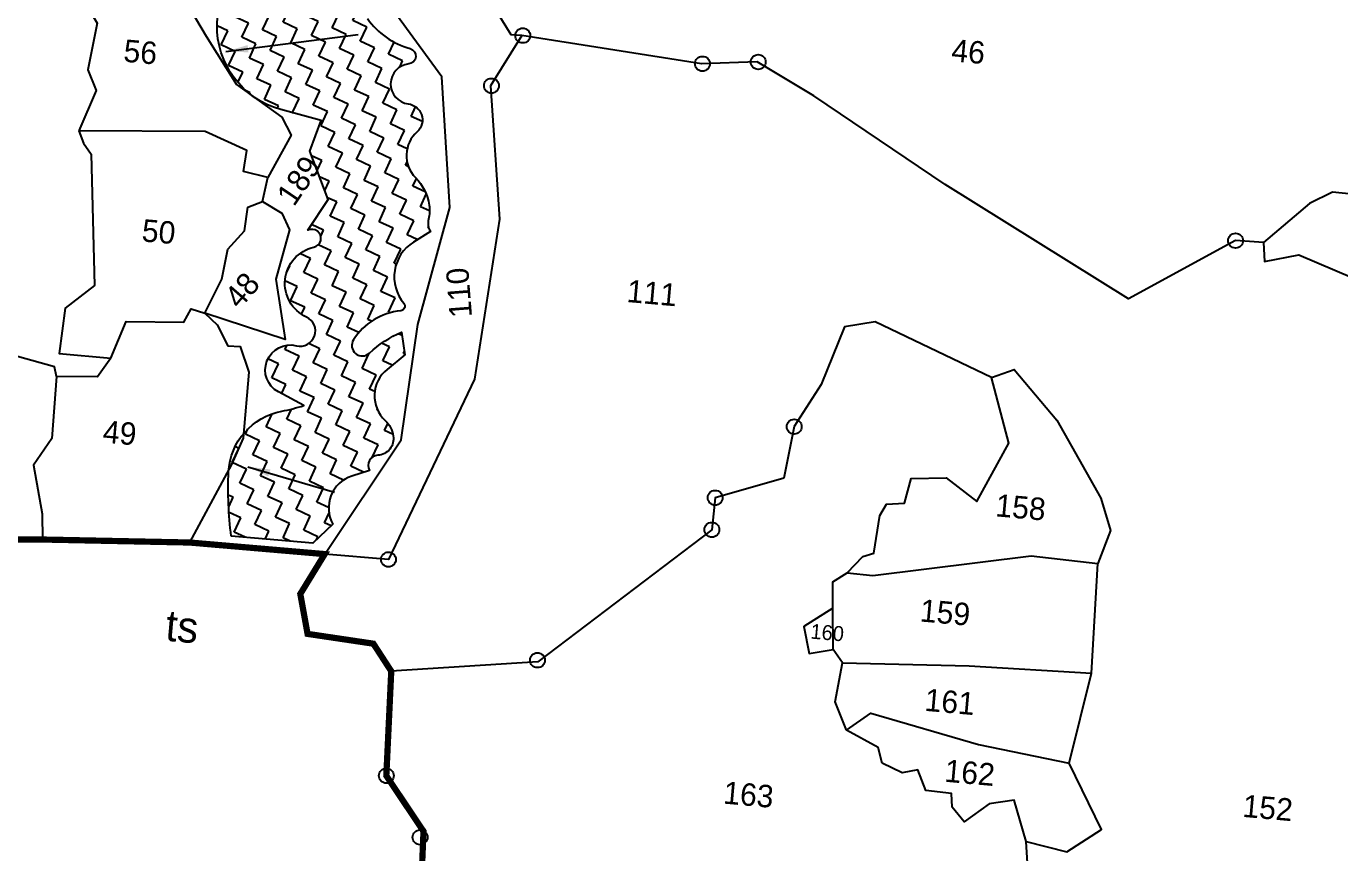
# Model space of a CAD drawing. Header units: metres. Extents: x 333181 to 338057, y 1785471 to 1790230.
# Drawn here: x 334196 to 335255, y 1787283 to 1787949 of the extents above; entities that cross this region are included whole.
import ezdxf

# ---------------------------------------------------------------- set-up
doc = ezdxf.new("R2010")
doc.units = ezdxf.units.M
doc.header["$MEASUREMENT"] = 0
for name, color, linetype in [('POLY_HATCH', 12, 'Continuous'), ('POLY_PARCEL', 6, 'Continuous'), ('SYM_ARROW', 1, 'Continuous'), ('SYM_STONE', 1, 'Continuous'), ('TEXT_MAPOUT', 7, 'Continuous'), ('TEXT_PARCEL', 7, 'Continuous'), ('V_BOUND_LINE', 7, 'Continuous')]:
    doc.layers.add(name, color=color, linetype=linetype)
doc.styles.get("Standard").update_dxf_attribs({"font": 'simplex.shx'})
doc.styles.add('TEXT_MAP', font='', dxfattribs={"height": 0.3})
doc.styles.get('TEXT_MAP').set_extended_font_data('Kruti Dev 050')
doc.dimstyles.get("Standard").update_dxf_attribs({"dimtxt": 0.18, "dimasz": 0.18, "dimexe": 0.18, "dimexo": 0.0625, "dimgap": 0.09, "dimtad": 0, "dimtih": 1, "dimtoh": 1, "dimdec": 4, "dimzin": 0, "dimdsep": 46, "dimtxsty": 'Standard', "dimcen": 0.09, "dimadec": 0, "dimazin": 0, "dimtfac": 1, "dimtdec": 4, "dimtofl": 0, "dimtmove": 0, "dimatfit": 3, "dimfxl": 0, "dimtolj": 1, "dimtzin": 0, "dimarcsym": 0})

# ---------------------------------------------------------------- blocks, each defined once
blk = doc.blocks.new('STONE')
blk.add_circle((0, 0), 0.08510231522929323)
blk = doc.blocks.new('1235')
at = {"layer": 'POLY_HATCH'}
h = blk.add_hatch(dxfattribs=at)
h.set_pattern_fill('ZIGZAG', color=256, scale=10.06796333621954, angle=70, style=0)
h.set_pattern_definition([(70, (2631.294702193693, 7474.539158878028), (-0.7521680737671489, 1.613029639579995), [1.258495417027442, -1.258495417027442]), (160, (2631.725132976599, 7475.721757734701), (-1.613029639579995, -0.7521680737671487), [1.258495417027442, -1.258495417027442])])
edge = h.paths.add_edge_path()
edge.add_arc((2779.29206353722, 7676.476536025602), 32.42879797295021, 182.8105005484866, 191.9874468392973, ccw=False)
edge.add_arc((2752.196884047156, 7675.060231423125), 5.297462921860778, 105.7512010011537, 181.8797902631154, ccw=False)
edge.add_arc((2746.881247378697, 7693.906545193619), 14.28414926730872, 285.7512010011445, 293.094255368985)
edge.add_line((2752.484131948529, 7680.767115800077), (2750.352877360376, 7681.679631185675))
edge.add_arc((2751.14826455976, 7683.537323280295), 2.020806946582521, 80.86044567603312, 246.8213862640112, ccw=False)
edge.add_arc((2751.665145019063, 7686.750111800853), 1.233294386664651, 260.8604456760223, 430.3209317928603)
edge.add_arc((2753.089648274726, 7690.733179530738), 2.996840134391659, 107.63103244910289, 250.3209317928596, ccw=False)
edge.add_arc((2751.960330250302, 7694.286562317095), 0.7316834912101707, 287.631032449092, 481.9613369055776)
edge.add_line((2751.573015875462, 7694.907326609197), (2752.993853002781, 7697.543483085729))
edge.add_line((2752.993853002781, 7697.543483085729), (2751.167061780329, 7701.294935685592))
edge.add_line((2751.167061780329, 7701.294935685592), (2751.877481446813, 7703.829701104655))
edge.add_line((2751.877481446813, 7703.829701104655), (2748.528364573259, 7704.438044695054))
edge.add_arc((2749.778804951989, 7711.322100083929), 6.996700632287733, 108.14264297916861, 259.7048705793791, ccw=False)
edge.add_arc((2747.302341852394, 7718.87979594339), 0.9563890935858235, 288.1426429791368, 418.4248478112244)
edge.add_arc((2744.640451654227, 7714.548747693436), 6.040052966278567, 58.42484781122, 99.51399703764397)
edge.add_line((2743.642100087859, 7720.505721252667), (2743.337634516508, 7722.736314876531))
edge.add_arc((2748.048419373274, 7723.379314922608), 4.754465587843044, 74.45594680823342, 187.7725725852184, ccw=False)
edge.add_line((2749.322517289716, 7727.959884486025), (2749.322517289716, 7731.812726766151))
edge.add_arc((2651.22033372534, 7731.812726766155), 98.10218356437508, 359.9999999999978, 362.6064188540147)
edge.add_arc((2752.272416888121, 7736.412819291775), 3.054548108716098, 43.21817637793771, 182.6064188540045, ccw=False)
edge.add_line((2754.498423180071, 7738.504507637744), (2754.193957608722, 7740.126757671209))
edge.add_arc((2760.07949715876, 7741.231361847408), 5.988299105851374, 69.98976963725403, 190.6296754200187, ccw=False)
edge.add_line((2762.128620793841, 7746.858156539707), (2763.447969397376, 7735.502406305451))
edge.add_line((2763.447969397376, 7735.502406305451), (2759.188550335209, 7735.24228434621))
edge.add_arc((2759.470053031895, 7730.63276212128), 4.618109885046202, 93.49470278043171, 235.4998781987703)
edge.add_arc((2756.382513626646, 7726.140384869249), 0.8329774334188849, -130.6904474006899, 55.499878198807096, ccw=False)
edge.add_line((2755.839435667304, 7725.508785522621), (2753.606690349719, 7723.683753374221))
edge.add_line((2753.606690349719, 7723.683753374221), (2753.606690349719, 7718.817004651029))
edge.add_line((2753.606690349719, 7718.817004651029), (2753.617045871401, 7715.725893315676))
edge.add_arc((2758.802655862316, 7715.743265610256), 5.185639090265301, 180.1919456800509, 220.5969568992836)
edge.add_arc((2759.692391328286, 7716.505779168187), 6.357413866164369, 220.596956899293, 259.3137733850378)
edge.add_arc((2758.395884551136, 7709.635158236117), 0.6344644090481616, -79.3137733850628, 79.31377338504763, ccw=False)
edge.add_arc((2758.814159973629, 7707.418577556552), 1.621235978431858, 100.6862266149622, 267.8577314171089)
edge.add_arc((2758.704071261005, 7704.475585691465), 1.323814215133849, 24.813103473795877, 87.85773141712258, ccw=False)
edge.add_arc((2758.735633871065, 7704.490178425172), 1.289041435106265, -43.35663619370712, 24.813103473798776, ccw=False)
edge.add_arc((2761.531312906328, 7701.850441353317), 2.555959615184237, 136.643363806272, 229.3098290028386)
edge.add_arc((2757.216958998502, 7696.832801336872), 4.061468962188061, 13.809035751427928, 49.30982900284971, ccw=False)
edge.add_arc((2758.336213914233, 7697.107903878944), 2.908900970682956, -9.032657902663914, 13.809035751428212, ccw=False)
edge.add_arc((2762.454407369454, 7696.453239691312), 1.261003408700029, 170.9673420973355, 217.1312984394592)
edge.add_line((2761.449066978353, 7695.692043071001), (2760.155092160001, 7694.704270430878))
edge.add_arc((2762.17112687416, 7692.063279936628), 3.322533184095321, 127.3567786865791, 224.9345065128281)
edge.add_arc((2759.557665340707, 7689.455786359425), 0.3692419908005534, -79.17068461977891, 44.93450651286611, ccw=False)
edge.add_arc((2760.593350748548, 7684.04158499802), 5.143127794135083, 100.8293153801682, 152.6126618376503)
edge.add_arc((2756.778273963528, 7686.018063467392), 0.8464688577643777, 152.6126618376505, 318.4230374230932)
edge.add_arc((2763.892949106305, 7679.706473077622), 8.664302700605564, 117.837784443803, 138.4230374231109, ccw=False)
edge.add_line((2759.846980650985, 7687.368083909965), (2760.279129032699, 7685.569710278828))
edge.add_line((2760.279129032699, 7685.569710278828), (2758.942369036585, 7684.274510135761))
edge.add_arc((2760.85769045188, 7682.297730669381), 2.752474011246915, 134.0953486482105, 231.683025010708)
edge.add_arc((2757.793343983642, 7678.419957635406), 2.189928540188316, 14.177943429598713, 51.68302501073242, ccw=False)
edge.add_arc((2758.605933111718, 7678.625241484504), 1.351810082112126, -81.60910947385543, 14.17794342959371, ccw=False)
edge.add_arc((2758.922696974674, 7676.477758288329), 0.8189094812417504, 98.39089052609994, 214.4359421683117)
edge.add_line((2758.247294069642, 7676.014677675108), (2756.855582536321, 7675.423769473899))
edge.add_arc((2757.911148898805, 7672.937691470837), 2.700889516977242, 113.0056406334372, 214.0234771587071)
edge.add_line((2755.672629056387, 7671.426455851215), (2754.190495415834, 7669.758527034688))
edge.add_line((2754.190495415834, 7669.758527034688), (2747.570436163503, 7669.741159663924))
for points in [[(2747.570436163503, 7669.741159663924, -0.04006339632245712), (2746.90227196304, 7674.886460633817, -0.3449553332028574), (2750.75883145551, 7680.158772209677, 0.03205108727187031), (2752.484131948529, 7680.767115800077), (2750.352877360376, 7681.679631185675, -0.8844214802609465), (2751.469248916344, 7685.532474843005, 0.91200978642621), (2752.080458494379, 7687.911373942406, -0.7178446865976622), (2752.181947018163, 7693.589248370932, 1.133582228925448), (2751.573015875462, 7694.907326609197), (2752.993853002781, 7697.543483085729), (2751.167061780329, 7701.294935685592), (2751.877481446813, 7703.829701104655), (2748.528364573259, 7704.438044695054, -0.7782140994239327), (2747.600145898463, 7717.9709544564, 0.6388027258372772)], [(2754.865169659992, 7712.368794513773, 0.1705595920398316), (2758.513533539549, 7710.258619383161, -0.8289456738150411), (2758.513533539549, 7709.011697089071, 0.8938794873159289), (2758.753556666386, 7705.798474678057, -0.2822393945924397), (2759.905672968762, 7705.031137140123, -0.3065407215636065), (2759.672888781682, 7703.6052032538, 0.427911031172461), (2759.864908165411, 7699.912394709427, -0.1561523649620805), (2761.161037902759, 7697.802219578815, -0.09999700813625885), (2761.209041645867, 7696.651213960516, 0.2041974147099605), (2761.449066978353, 7695.692043071001), (2760.155092160001, 7694.704270430878, 0.4535029456491747), (2759.81905713565, 7689.716581254519, -0.6014854824974195), (2759.62703995757, 7689.093120107474, 0.2298726925071), (2756.026679821121, 7686.407442167713, 0.883251318295622), (2757.411487673321, 7685.456325160977, -0.09006243830320539), (2759.846980650985, 7687.368083909965), (2760.279129032699, 7685.569710278828), (2758.942369036585, 7684.274510135761, 0.4535552830002755), (2759.151124884324, 7680.138159613311, -0.1651234452413859), (2759.91656666878, 7678.956345965298, -0.4441158029086777), (2758.803197000993, 7677.2879017909, 0.5545660536375662), (2758.247294069642, 7676.014677675108), (2756.855582536321, 7675.423769473899, 0.4717257601639535), (2755.672629056387, 7671.426455851215), (2754.190495415834, 7669.758527034688), (2747.570436163503, 7669.741159663924)]]:
    blk.add_lwpolyline(points, format="xyb", dxfattribs=at)
at = {"layer": 'POLY_PARCEL'}
for points in [[(2729.946893916856, 7725.14919054721), (2729.944088626216, 7722.811181786534), (2730.137995788988, 7719.663240793984), (2729.798660054709, 7716.031001014229), (2731.254042317918, 7712.706646898089), (2733.144628152083, 7710.091433896899), (2732.708338836418, 7706.265475051972), (2733.532440677054, 7704.667288829346), (2732.417479892832, 7701.277198443194)], [(2767.415272195085, 7712.114571882869), (2765.249763525067, 7707.845903763182), (2766.916386987769, 7697.175416947115), (2766.916386987769, 7697.175416947115), (2766.046547844534, 7684.090213989106), (2760.404892298983, 7668.97489566121), (2755.233627723476, 7668.957768629096), (2760.585462627499, 7678.71007410959), (2761.088155225263, 7688.099836397255), (2762.841722800656, 7697.755799820781), (2762.841722800656, 7697.755799820781), (2761.273046158928, 7708.200262630604), (2753.762117208929, 7716.834368350119), (2753.762117208929, 7716.834368350119), (2755.063748561665, 7720.46334125433)], [(2767.415272195085, 7712.114571882869), (2766.561433913551, 7712.095006151605), (2760.966432980178, 7719.576487355654), (2755.063748561665, 7720.46334125433), (2755.063748561665, 7720.46334125433)], [(2736.983576563709, 7716.83369517348), (2741.996323039557, 7709.813143608209), (2744.804861910781, 7706.140052227512), (2748.685751037989, 7703.844370114576), (2749.557695868094, 7702.437192333776), (2747.971918006134, 7698.865084320767)], [(2828.627853720791, 7700.696747291418), (2826.350622132087, 7700.661808244675), (2818.14512000164, 7695.226770091434), (2802.567748007157, 7703.112509681268), (2802.567748007157, 7703.112509681268), (2802.567748007157, 7703.112509681268), (2791.356567816592, 7709.328271441534), (2786.561040504744, 7711.655619841132), (2782.082579456935, 7711.115118622974), (2767.415272195085, 7712.114571882869)], [(2836.447781436835, 7705.224103255608), (2833.809673875132, 7705.238682834016), (2832.049809543189, 7704.164246154787), (2828.627853720791, 7700.696747291418)], [(2747.971918006134, 7698.865084320767), (2745.980408330082, 7699.171175643916), (2746.082538554978, 7700.905691267973), (2742.610163125071, 7702.130054312023), (2732.417479892832, 7701.277198443194)], [(2732.417479892832, 7701.277198443194), (2732.892569727111, 7700.337968016194), (2733.573427089658, 7699.487714840458), (2734.773142582297, 7688.949783770607), (2732.577376057595, 7686.909177947675), (2732.424756002894, 7683.216940189719), (2736.612032203648, 7683.216940189719)], [(2828.627853720791, 7700.696747291418), (2828.823394002055, 7699.182769151977), (2831.560959740315, 7699.964177441549), (2836.058388009949, 7698.499036617535), (2836.200800623933, 7696.29894360816), (2837.340992818769, 7693.464455681465), (2838.905441108893, 7692.192909128267), (2840.231245232882, 7691.504155588491), (2840.94717953186, 7690.418043329237), (2842.060854707919, 7690.815400924441), (2844.138896256612, 7694.473138102307), (2845.040442484742, 7696.168532382296), (2846.233666916561, 7696.804305658895)], [(2747.706432718324, 7696.90185437112), (2747.971918006134, 7698.865084320767)], [(2747.706432718324, 7696.90185437112), (2749.353439019445, 7696.111312483848), (2750.101000359558, 7694.818427220119), (2749.347214648151, 7690.73453907244), (2749.347214648151, 7690.73453907244), (2750.516867591501, 7685.955165573043), (2750.516867591501, 7685.955165573043), (2743.876607803279, 7687.51506466252)], [(2743.876607803279, 7687.51506466252), (2745.000024071997, 7690.371914388608), (2745.255345132809, 7692.820641600982), (2746.480889825853, 7694.402111001327), (2746.583018250177, 7696.340687882241), (2747.706432718324, 7696.90185437112)], [(2807.68397457965, 7687.899515598245), (2797.920695834058, 7691.56680010645), (2795.477963458022, 7690.953345906852), (2794.005055673891, 7686.124200089825), (2792.132358519128, 7682.552493442446), (2791.672042375286, 7678.321612890384), (2786.271776867646, 7676.264501608583), (2786.232925933025, 7673.664003098618), (2773.144511147125, 7661.799219090575), (2761.421026563625, 7659.997675299584)], [(2807.68397457965, 7687.899515598245), (2809.438072794569, 7688.719392028994), (2813.242766574017, 7684.933631582123), (2817.328652584825, 7678.980786795067), (2818.350124087527, 7676.429568564276), (2817.543050253041, 7673.69991576619)], [(2732.380373712147, 7681.361304335786), (2732.131779587041, 7682.10637160959), (2700.666828473925, 7687.973898955772)], [(2736.612032203648, 7683.216940189719), (2737.582254035307, 7686.277850048391), (2742.229108145524, 7686.634955280413), (2742.73975206772, 7687.757289382444), (2743.876607803279, 7687.51506466252)], [(2743.876607803279, 7687.51506466252), (2744.937333568652, 7686.647607854087), (2745.945790539425, 7685.034609328443), (2746.950799415476, 7685.069232454342), (2747.817185880881, 7683.061149614458), (2747.849338688941, 7677.711098665921), (2747.086919031522, 7675.495282692015), (2744.262500604946, 7668.928986464904)], [(2797.445202671729, 7671.1693425692), (2798.583360220594, 7672.572870958304), (2799.452661811509, 7672.930474243474), (2799.657204951052, 7675.995645098612), (2800.117423864025, 7676.966283229374), (2801.549215037398, 7677.170627803147), (2801.907163280884, 7679.214075789421), (2804.719612993744, 7679.520593212217), (2807.37865580209, 7677.834748511114), (2809.526345263007, 7682.739022778753), (2807.68397457965, 7687.899515598245)], [(2736.612032203648, 7683.216940189719), (2735.674262074945, 7681.609660843236), (2732.380373712147, 7681.361304335786)], [(2732.380373712147, 7681.361304335786), (2732.442522243423, 7676.332097426921), (2731.137397684903, 7674.03480535437), (2732.193928118317, 7670.185288483075), (2732.412060665136, 7668.126340198056)], [(2797.445202671729, 7671.1693425692), (2799.518182813497, 7671.127077756501), (2812.125295792907, 7673.832037012008), (2817.543050253041, 7673.69991576619)], [(2817.834452969267, 7664.820715294077), (2817.543050253041, 7673.69991576619)], [(2796.545439323577, 7668.198747779647), (2796.340899471139, 7670.323914775212), (2797.445202671729, 7671.1693425692)], [(2796.545439323577, 7668.198747779647), (2794.333373208313, 7666.517755278235), (2794.949975652855, 7664.385915605155), (2796.864624546416, 7664.882416546591)], [(2796.864624546416, 7664.882416546591), (2796.545439323577, 7668.198747779647)], [(2797.702585387087, 7663.888296840056), (2796.864624546416, 7664.882416546591)], [(2797.702585387087, 7663.888296840056), (2807.926785825591, 7664.529594796504), (2817.834452969267, 7664.820715294077)], [(2816.668843904935, 7657.397122931193), (2817.834452969267, 7664.820715294077)], [(2798.505489097618, 7658.475853210818), (2797.388349621692, 7660.696648591939), (2797.702585387087, 7663.888296840056)], [(2798.505489097618, 7658.475853210818), (2800.350335010007, 7660.017214154987), (2809.23809534775, 7658.270486672457), (2816.668843904935, 7657.397122931193)], [(2813.753295259628, 7650.80427872355), (2812.488955449686, 7654.028474688733), (2810.498799803519, 7653.557576117063), (2808.613388812293, 7651.935591273544), (2807.565938661739, 7653.034354982197), (2807.408820779041, 7654.133118690851), (2805.313918677362, 7654.185441254047), (2804.528331064446, 7655.807426097566), (2803.271389803439, 7655.441171528016), (2801.595468122095, 7656.069036665), (2801.176487701759, 7657.324766938968), (2798.505489097618, 7658.475853210818)], [(2813.753295259628, 7650.80427872355), (2817.105947078988, 7650.264649941608), (2819.728566123306, 7652.302500170256), (2816.668843904935, 7657.397122931193)], [(2816.060713432143, 7637.172558417287), (2815.376843713215, 7639.973604829505), (2813.753295259628, 7650.80427872355)]]:
    blk.add_lwpolyline(points, dxfattribs=at)
at = {"layer": 'V_BOUND_LINE', "const_width": 0.503398166810977}
blk.add_lwpolyline([(2765.510853280288, 7639.689836039289), (2765.153416844461, 7647.341815193789), (2761.765096599764, 7651.547095024948), (2761.765096599764, 7651.547095024948), (2761.421026563625, 7659.997675299584), (2759.787031113323, 7662.08921687445), (2754.416055426781, 7662.410899805001), (2753.547995826293, 7665.573719342907), (2755.233627723476, 7668.957768629096), (2744.262500604946, 7668.928986464904), (2732.412060665136, 7668.126340198056), (2704.906140840533, 7665.81847447177)], dxfattribs=at)
at = {"layer": 'SYM_STONE', "xscale": 7.047574335353677, "yscale": 7.047574335353677, "zscale": 7.047574335353677}
for p in [(2767.500952894041, 7712.114571882869), (2782.16826015589, 7711.115118622974), (2786.6467212037, 7711.655619841132), (2765.335444224022, 7707.845903763182), (2826.350622132087, 7700.661808244675), (2792.132358519128, 7682.552493442446), (2786.271776867646, 7676.264501608583), (2786.232925933025, 7673.664003098618), (2760.404892298983, 7668.97489566121), (2773.115967031935, 7661.923290859235), (2761.765096599764, 7651.547095024948), (2764.920187912868, 7646.829958191063)]:
    blk.add_blockref('STONE', p, dxfattribs=at)
at = {"layer": 'TEXT_MAPOUT', "style": 'TEXT_MAP'}
blk.add_text('ts', height=2.516990834054885, dxfattribs=at).set_placement((2742.957640911511, 7660.855123783657))
at = {"layer": 'TEXT_PARCEL', "style": 'TEXT_MAP'}
for s, height, p in [('46', 1.812233400519517, (2802.143065215727, 7713.083672347309)), ('56', 1.812233400519517, (2735.481749506962, 7707.173135121477)), ('50', 1.812233400519517, (2738.230000691349, 7692.834422990618)), ('111', 1.812233400519517, (2777.711781177963, 7691.397644541823)), ('49', 1.812233400519517, (2736.519911736073, 7676.360161959155)), ('158', 1.812233400519517, (2808.922670538318, 7676.760604928206)), ('159', 1.812233400519517, (2803.589572567511, 7667.7583384101)), ('160', 1.208155600346345, (2794.910377857779, 7665.603717013199)), ('161', 1.812233400519517, (2804.603538032579, 7660.598844067998)), ('162', 1.812233400519517, (2806.710697519863, 7655.030429716155)), ('152', 1.812233400519517, (2830.950702762595, 7654.31634112642)), ('163', 1.812233400519517, (2789.048687322446, 7651.699987353351))]:
    blk.add_text(s, height=height, dxfattribs=at).set_placement(p)
for s, rotation, p in [('189', 60.91629833669091, (2750.291199451511, 7696.646017711588)), ('110', 99.47340831087305, (2765.411768757336, 7689.111699247333)), ('48', 54.05774605517114, (2746.635748399261, 7687.99871293417))]:
    blk.add_text(s, height=1.812233400519517, rotation=rotation, dxfattribs=at).set_placement(p)
at = {"layer": 'SYM_ARROW'}
for points in [[(2743.713942067215, 7708.717445219731), (2754.249019957736, 7711.019240403817)], [(2748.432499103259, 7675.447898166743), (2755.565624395969, 7674.022976824367)]]:
    blk.add_leader(points, dimstyle='Standard', override={"dimtxt": 2.5, "dimasz": 1.8, "dimexe": 1.25, "dimexo": 0.625, "dimgap": 0.625, "dimtad": 1, "dimtih": 0, "dimtoh": 0, "dimzin": 8, "dimlunit": 6, "dimcen": 2.5, "dimtofl": 1}, dxfattribs=at)

msp = doc.modelspace()

# ---------------------------------------------------------------- block references
at = {"xscale": 9.965946763787475, "yscale": 9.965946763787475, "zscale": 9.965946763787475, "rotation": 354.9611497791353}
msp.add_blockref('1235', (300371.6100242138, 1713802.055242656), dxfattribs=at)

doc.saveas('drawing.dxf')
